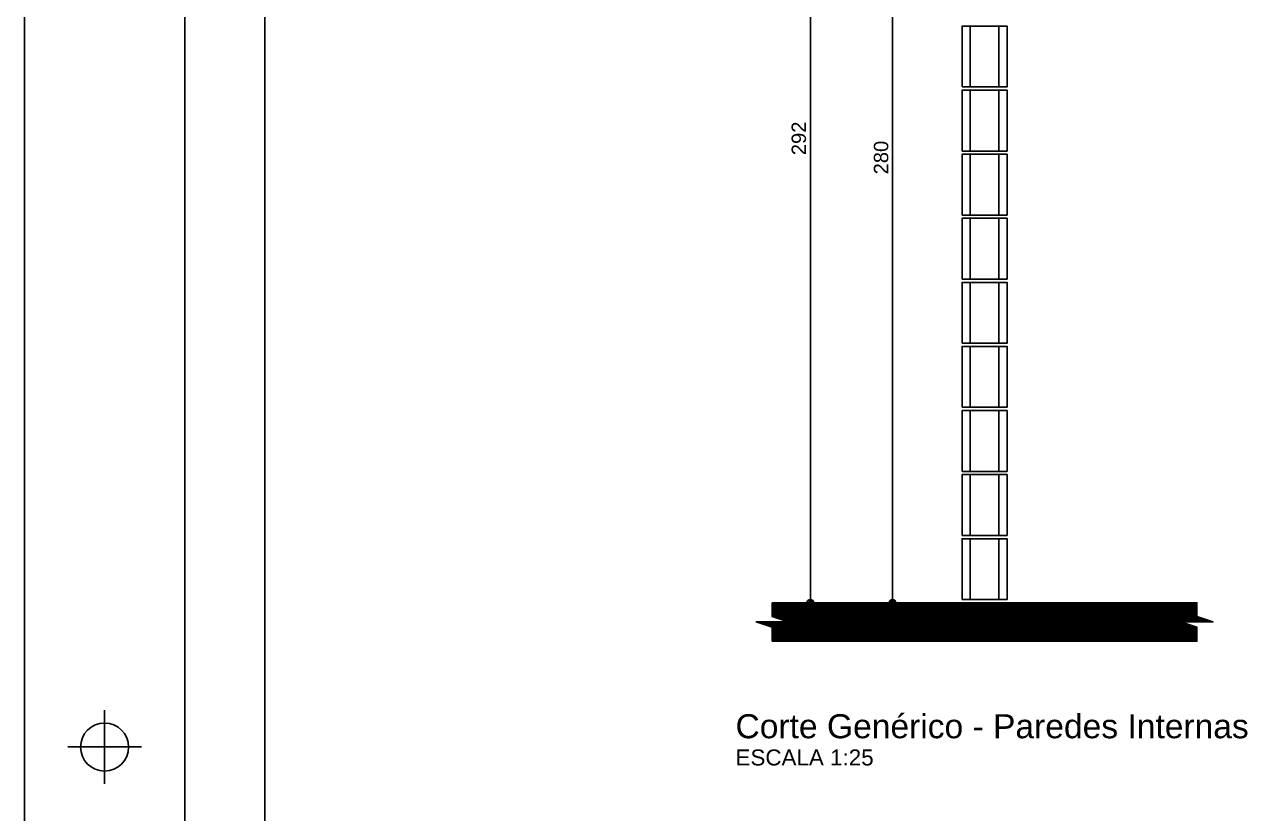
# Model space of a CAD drawing. Extents: x 0 to 119, y 0 to 84.
# Drawn here: x 0 to 15.26, y 18.17 to 28.02 of the extents above; entities that cross this region are included whole.
import ezdxf

# ---------------------------------------------------------------- set-up
doc = ezdxf.new("R2010")
doc.units = 0
doc.header["$MEASUREMENT"] = 0
for name, color, linetype in [('10', 252, 'CONTINUOUS'), ('24', 7, 'CONTINUOUS'), ('29', 9, 'CONTINUOUS'), ('32', 250, 'CONTINUOUS'), ('40', 7, 'CONTINUOUS'), ('6', 178, 'CONTINUOUS'), ('7', 232, 'CONTINUOUS')]:
    doc.layers.add(name, color=color, linetype=linetype)
doc.styles.add('TQS_ARIAL', font='arial.ttf')

msp = doc.modelspace()

# ---------------------------------------------------------------- linework, layer by layer
at = {"layer": '10', "color": 252, "linetype": 'Continuous'}
for p, q in [((11.801962, 28.000229), (12.161962, 28.000229)), ((11.801962, 27.240229), (12.161962, 27.240229)), ((11.801962, 27.200229), (12.161962, 27.200229)), ((11.801962, 26.440229), (12.161962, 26.440229)), ((11.801962, 26.400229), (12.161962, 26.400229)), ((11.801962, 25.640229), (12.161962, 25.640229)), ((11.801962, 25.600229), (12.161962, 25.600229)), ((11.801962, 24.840229), (12.161962, 24.840229)), ((11.801962, 24.800229), (12.161962, 24.800229)), ((11.801962, 24.040229), (12.161962, 24.040229)), ((11.801962, 24.000229), (12.161962, 24.000229)), ((11.801962, 23.240229), (12.161962, 23.240229)), ((11.801962, 23.200229), (12.161962, 23.200229)), ((11.801962, 22.440229), (12.161962, 22.440229)), ((11.801962, 22.400229), (12.161962, 22.400229)), ((11.801962, 21.640229), (12.161962, 21.640229)), ((11.801962, 21.600229), (12.161962, 21.600229)), ((11.801962, 20.840229), (12.161962, 20.840229))]:
    msp.add_line(p, q, dxfattribs=at)
for points in [[(11.701962, 27.240229), (11.801962, 27.240229), (11.801962, 28.000229), (11.701962, 28.000229), (11.701962, 27.240229)], [(12.161962, 27.240229), (12.261962, 27.240229), (12.261962, 28.000229), (12.161962, 28.000229), (12.161962, 27.240229)], [(11.701962, 26.440229), (11.801962, 26.440229), (11.801962, 27.200229), (11.701962, 27.200229), (11.701962, 26.440229)], [(12.161962, 26.440229), (12.261962, 26.440229), (12.261962, 27.200229), (12.161962, 27.200229), (12.161962, 26.440229)], [(11.701962, 25.640229), (11.801962, 25.640229), (11.801962, 26.400229), (11.701962, 26.400229), (11.701962, 25.640229)], [(12.161962, 25.640229), (12.261962, 25.640229), (12.261962, 26.400229), (12.161962, 26.400229), (12.161962, 25.640229)], [(11.701962, 24.840229), (11.801962, 24.840229), (11.801962, 25.600229), (11.701962, 25.600229), (11.701962, 24.840229)], [(12.161962, 24.840229), (12.261962, 24.840229), (12.261962, 25.600229), (12.161962, 25.600229), (12.161962, 24.840229)], [(11.701962, 24.040229), (11.801962, 24.040229), (11.801962, 24.800229), (11.701962, 24.800229), (11.701962, 24.040229)], [(12.161962, 24.040229), (12.261962, 24.040229), (12.261962, 24.800229), (12.161962, 24.800229), (12.161962, 24.040229)], [(11.701962, 23.240229), (11.801962, 23.240229), (11.801962, 24.000229), (11.701962, 24.000229), (11.701962, 23.240229)], [(12.161962, 23.240229), (12.261962, 23.240229), (12.261962, 24.000229), (12.161962, 24.000229), (12.161962, 23.240229)], [(11.701962, 22.440229), (11.801962, 22.440229), (11.801962, 23.200229), (11.701962, 23.200229), (11.701962, 22.440229)], [(12.161962, 22.440229), (12.261962, 22.440229), (12.261962, 23.200229), (12.161962, 23.200229), (12.161962, 22.440229)], [(11.701962, 21.640229), (11.801962, 21.640229), (11.801962, 22.400229), (11.701962, 22.400229), (11.701962, 21.640229)], [(12.161962, 21.640229), (12.261962, 21.640229), (12.261962, 22.400229), (12.161962, 22.400229), (12.161962, 21.640229)], [(11.701962, 20.840229), (11.801962, 20.840229), (11.801962, 21.600229), (11.701962, 21.600229), (11.701962, 20.840229)], [(12.161962, 20.840229), (12.261962, 20.840229), (12.261962, 21.600229), (12.161962, 21.600229), (12.161962, 20.840229)]]:
    msp.add_lwpolyline(points, dxfattribs=at)
at = {"layer": '29', "color": 9, "linetype": 'Continuous'}
for p, q in [((9.331627, 20.320229), (9.81179, 20.800229)), ((9.331627, 20.334208), (9.797647, 20.800229)), ((9.331627, 20.34835), (9.783505, 20.800229)), ((9.331627, 20.631193), (9.500663, 20.800229)), ((9.331627, 20.645335), (9.48652, 20.800229)), ((9.331627, 20.659477), (9.472378, 20.800229)), ((9.331627, 20.67362), (9.458236, 20.800229)), ((9.331627, 20.687762), (9.444094, 20.800229)), ((9.331627, 20.701904), (9.429952, 20.800229)), ((9.331627, 20.716046), (9.41581, 20.800229)), ((9.331627, 20.730188), (9.401668, 20.800229)), ((9.331627, 20.74433), (9.387526, 20.800229)), ((9.331627, 20.758472), (9.373383, 20.800229)), ((9.331627, 20.772615), (9.359241, 20.800229)), ((9.331627, 20.786757), (9.345099, 20.800229)), ((9.331627, 20.791122), (9.80252, 20.320229)), ((9.331627, 20.77698), (9.788378, 20.320229)), ((9.331627, 20.762838), (9.774236, 20.320229)), ((9.336662, 20.800229), (9.816662, 20.320229)), ((9.33901, 20.624434), (9.514805, 20.800229)), ((9.345932, 20.320229), (9.825932, 20.800229)), ((9.349617, 20.620899), (9.528947, 20.800229)), ((9.350804, 20.800229), (9.830804, 20.320229)), ((9.360074, 20.320229), (9.840074, 20.800229)), ((9.360223, 20.617363), (9.543089, 20.800229)), ((9.364946, 20.800229), (9.844946, 20.320229)), ((9.37083, 20.613828), (9.557231, 20.800229)), ((9.374216, 20.320229), (9.854216, 20.800229)), ((9.379088, 20.800229), (9.859088, 20.320229)), ((9.381437, 20.610292), (9.571373, 20.800229)), ((9.388358, 20.320229), (9.868358, 20.800229)), ((9.392043, 20.606757), (9.585515, 20.800229)), ((9.393231, 20.800229), (9.873231, 20.320229)), ((9.4025, 20.320229), (9.8825, 20.800229)), ((9.40265, 20.603221), (9.599658, 20.800229)), ((9.407373, 20.800229), (9.887373, 20.320229)), ((9.413256, 20.599686), (9.6138, 20.800229)), ((9.416642, 20.320229), (9.896642, 20.800229)), ((9.421515, 20.800229), (9.901515, 20.320229)), ((9.423863, 20.59615), (9.627942, 20.800229)), ((9.430785, 20.320229), (9.910785, 20.800229)), ((9.43447, 20.592615), (9.642084, 20.800229)), ((9.435657, 20.800229), (9.915657, 20.320229)), ((9.444927, 20.320229), (9.924927, 20.800229)), ((9.445076, 20.589079), (9.656226, 20.800229)), ((9.449799, 20.800229), (9.929799, 20.320229)), ((9.455683, 20.585544), (9.670368, 20.800229)), ((9.459069, 20.320229), (9.939069, 20.800229)), ((9.463941, 20.800229), (9.943941, 20.320229)), ((9.466289, 20.582008), (9.68451, 20.800229)), ((9.473211, 20.320229), (9.953211, 20.800229)), ((9.476896, 20.578472), (9.698652, 20.800229)), ((9.478083, 20.800229), (9.958083, 20.320229)), ((9.487353, 20.320229), (9.967353, 20.800229)), ((9.487503, 20.574937), (9.712795, 20.800229)), ((9.492226, 20.800229), (9.972226, 20.320229)), ((9.498109, 20.571401), (9.726937, 20.800229)), ((9.501495, 20.320229), (9.981495, 20.800229)), ((9.506368, 20.800229), (9.986368, 20.320229)), ((9.508716, 20.567866), (9.741079, 20.800229)), ((9.515637, 20.320229), (9.995637, 20.800229)), ((9.519322, 20.56433), (9.755221, 20.800229)), ((9.52051, 20.800229), (10.00051, 20.320229)), ((9.529779, 20.320229), (10.009779, 20.800229)), ((9.529929, 20.560795), (9.769363, 20.800229)), ((9.534652, 20.800229), (10.014652, 20.320229)), ((9.543922, 20.320229), (10.023922, 20.800229)), ((9.548794, 20.800229), (10.028794, 20.320229)), ((9.558064, 20.320229), (10.038064, 20.800229)), ((9.562936, 20.800229), (10.042936, 20.320229)), ((9.572206, 20.320229), (10.052206, 20.800229)), ((9.577078, 20.800229), (10.057078, 20.320229)), ((9.586348, 20.320229), (10.066348, 20.800229)), ((9.591221, 20.800229), (10.071221, 20.320229)), ((9.60049, 20.320229), (10.08049, 20.800229)), ((9.605363, 20.800229), (10.085363, 20.320229)), ((9.614632, 20.320229), (10.094632, 20.800229)), ((9.619505, 20.800229), (10.099505, 20.320229)), ((9.628774, 20.320229), (10.108774, 20.800229)), ((9.633647, 20.800229), (10.113647, 20.320229)), ((9.642917, 20.320229), (10.122917, 20.800229)), ((9.647789, 20.800229), (10.127789, 20.320229)), ((9.657059, 20.320229), (10.137059, 20.800229)), ((9.661931, 20.800229), (10.141931, 20.320229)), ((9.671201, 20.320229), (10.151201, 20.800229)), ((9.676073, 20.800229), (10.156073, 20.320229)), ((9.685343, 20.320229), (10.165343, 20.800229)), ((9.690215, 20.800229), (10.170215, 20.320229)), ((9.699485, 20.320229), (10.179485, 20.800229)), ((9.704358, 20.800229), (10.184358, 20.320229)), ((9.713627, 20.320229), (10.193627, 20.800229)), ((9.7185, 20.800229), (10.1985, 20.320229)), ((9.727769, 20.320229), (10.207769, 20.800229)), ((9.732642, 20.800229), (10.212642, 20.320229)), ((9.741912, 20.320229), (10.221912, 20.800229)), ((9.746784, 20.800229), (10.226784, 20.320229)), ((9.756054, 20.320229), (10.236054, 20.800229)), ((9.760926, 20.800229), (10.240926, 20.320229)), ((9.770196, 20.320229), (10.250196, 20.800229)), ((9.775068, 20.800229), (10.255068, 20.320229)), ((9.784338, 20.320229), (10.264338, 20.800229)), ((9.78921, 20.800229), (10.26921, 20.320229)), ((9.79848, 20.320229), (10.27848, 20.800229)), ((9.803353, 20.800229), (10.283353, 20.320229)), ((9.812622, 20.320229), (10.292622, 20.800229)), ((9.817495, 20.800229), (10.297495, 20.320229)), ((9.826764, 20.320229), (10.306764, 20.800229)), ((9.831637, 20.800229), (10.311637, 20.320229)), ((9.840906, 20.320229), (10.320906, 20.800229)), ((9.845779, 20.800229), (10.325779, 20.320229)), ((9.855049, 20.320229), (10.335049, 20.800229)), ((9.859921, 20.800229), (10.339921, 20.320229)), ((9.869191, 20.320229), (10.349191, 20.800229)), ((9.874063, 20.800229), (10.354063, 20.320229)), ((9.883333, 20.320229), (10.363333, 20.800229)), ((9.888205, 20.800229), (10.368205, 20.320229)), ((9.897475, 20.320229), (10.377475, 20.800229)), ((9.902347, 20.800229), (10.382347, 20.320229)), ((9.911617, 20.320229), (10.391617, 20.800229)), ((9.91649, 20.800229), (10.39649, 20.320229)), ((9.925759, 20.320229), (10.405759, 20.800229)), ((9.930632, 20.800229), (10.410632, 20.320229)), ((9.939901, 20.320229), (10.419901, 20.800229)), ((9.944774, 20.800229), (10.424774, 20.320229)), ((9.954044, 20.320229), (10.434044, 20.800229)), ((9.958916, 20.800229), (10.438916, 20.320229)), ((9.968186, 20.320229), (10.448186, 20.800229)), ((9.973058, 20.800229), (10.453058, 20.320229)), ((9.982328, 20.320229), (10.462328, 20.800229)), ((9.9872, 20.800229), (10.4672, 20.320229)), ((9.99647, 20.320229), (10.47647, 20.800229)), ((10.001342, 20.800229), (10.481342, 20.320229)), ((10.010612, 20.320229), (10.490612, 20.800229)), ((10.015485, 20.800229), (10.495485, 20.320229)), ((10.024754, 20.320229), (10.504754, 20.800229)), ((10.029627, 20.800229), (10.509627, 20.320229)), ((10.038896, 20.320229), (10.518896, 20.800229)), ((10.043769, 20.800229), (10.523769, 20.320229)), ((10.053038, 20.320229), (10.533038, 20.800229)), ((10.057911, 20.800229), (10.537911, 20.320229)), ((10.067181, 20.320229), (10.547181, 20.800229)), ((10.072053, 20.800229), (10.552053, 20.320229)), ((10.081323, 20.320229), (10.561323, 20.800229)), ((10.086195, 20.800229), (10.566195, 20.320229)), ((10.095465, 20.320229), (10.575465, 20.800229)), ((10.100337, 20.800229), (10.580337, 20.320229)), ((10.109607, 20.320229), (10.589607, 20.800229)), ((10.11448, 20.800229), (10.59448, 20.320229)), ((10.123749, 20.320229), (10.603749, 20.800229)), ((10.128622, 20.800229), (10.608622, 20.320229)), ((10.137891, 20.320229), (10.617891, 20.800229)), ((10.142764, 20.800229), (10.622764, 20.320229)), ((10.152033, 20.320229), (10.632033, 20.800229)), ((10.156906, 20.800229), (10.636906, 20.320229)), ((10.166176, 20.320229), (10.646176, 20.800229)), ((10.171048, 20.800229), (10.651048, 20.320229)), ((10.180318, 20.320229), (10.660318, 20.800229)), ((10.18519, 20.800229), (10.66519, 20.320229)), ((10.19446, 20.320229), (10.67446, 20.800229)), ((10.199332, 20.800229), (10.679332, 20.320229)), ((10.208602, 20.320229), (10.688602, 20.800229)), ((10.213474, 20.800229), (10.693474, 20.320229)), ((10.222744, 20.320229), (10.702744, 20.800229)), ((10.227617, 20.800229), (10.707617, 20.320229)), ((10.236886, 20.320229), (10.716886, 20.800229)), ((10.241759, 20.800229), (10.721759, 20.320229)), ((10.251028, 20.320229), (10.731028, 20.800229)), ((10.255901, 20.800229), (10.735901, 20.320229)), ((10.265171, 20.320229), (10.745171, 20.800229)), ((10.270043, 20.800229), (10.750043, 20.320229)), ((10.279313, 20.320229), (10.759313, 20.800229)), ((10.284185, 20.800229), (10.764185, 20.320229)), ((10.293455, 20.320229), (10.773455, 20.800229)), ((10.298327, 20.800229), (10.778327, 20.320229)), ((10.307597, 20.320229), (10.787597, 20.800229)), ((10.312469, 20.800229), (10.792469, 20.320229)), ((10.321739, 20.320229), (10.801739, 20.800229)), ((10.326612, 20.800229), (10.806612, 20.320229)), ((10.335881, 20.320229), (10.815881, 20.800229)), ((10.340754, 20.800229), (10.820754, 20.320229)), ((10.350023, 20.320229), (10.830023, 20.800229)), ((10.354896, 20.800229), (10.834896, 20.320229)), ((10.364165, 20.320229), (10.844165, 20.800229)), ((10.369038, 20.800229), (10.849038, 20.320229)), ((10.378308, 20.320229), (10.858308, 20.800229)), ((10.38318, 20.800229), (10.86318, 20.320229)), ((10.39245, 20.320229), (10.87245, 20.800229)), ((10.397322, 20.800229), (10.877322, 20.320229)), ((10.406592, 20.320229), (10.886592, 20.800229)), ((10.411464, 20.800229), (10.891464, 20.320229)), ((10.420734, 20.320229), (10.900734, 20.800229)), ((10.425607, 20.800229), (10.905607, 20.320229)), ((10.434876, 20.320229), (10.914876, 20.800229)), ((10.439749, 20.800229), (10.919749, 20.320229)), ((10.449018, 20.320229), (10.929018, 20.800229)), ((10.453891, 20.800229), (10.933891, 20.320229)), ((10.46316, 20.320229), (10.94316, 20.800229)), ((10.468033, 20.800229), (10.948033, 20.320229)), ((10.477303, 20.320229), (10.957303, 20.800229)), ((10.482175, 20.800229), (10.962175, 20.320229)), ((10.491445, 20.320229), (10.971445, 20.800229)), ((10.496317, 20.800229), (10.976317, 20.320229)), ((10.505587, 20.320229), (10.985587, 20.800229)), ((10.510459, 20.800229), (10.990459, 20.320229)), ((10.519729, 20.320229), (10.999729, 20.800229)), ((10.524601, 20.800229), (11.004601, 20.320229)), ((10.533871, 20.320229), (11.013871, 20.800229)), ((10.538744, 20.800229), (11.018744, 20.320229)), ((10.548013, 20.320229), (11.028013, 20.800229)), ((10.552886, 20.800229), (11.032886, 20.320229)), ((10.562155, 20.320229), (11.042155, 20.800229)), ((10.567028, 20.800229), (11.047028, 20.320229)), ((10.576298, 20.320229), (11.056298, 20.800229)), ((10.58117, 20.800229), (11.06117, 20.320229)), ((10.59044, 20.320229), (11.07044, 20.800229)), ((10.595312, 20.800229), (11.075312, 20.320229)), ((10.604582, 20.320229), (11.084582, 20.800229)), ((10.609454, 20.800229), (11.089454, 20.320229)), ((10.618724, 20.320229), (11.098724, 20.800229)), ((10.623596, 20.800229), (11.103596, 20.320229)), ((10.632866, 20.320229), (11.112866, 20.800229)), ((10.637739, 20.800229), (11.117739, 20.320229)), ((10.647008, 20.320229), (11.127008, 20.800229)), ((10.651881, 20.800229), (11.131881, 20.320229)), ((10.66115, 20.320229), (11.14115, 20.800229)), ((10.666023, 20.800229), (11.146023, 20.320229)), ((10.675292, 20.320229), (11.155292, 20.800229)), ((10.680165, 20.800229), (11.160165, 20.320229)), ((10.689435, 20.320229), (11.169435, 20.800229)), ((10.694307, 20.800229), (11.174307, 20.320229)), ((10.703577, 20.320229), (11.183577, 20.800229)), ((10.708449, 20.800229), (11.188449, 20.320229)), ((10.717719, 20.320229), (11.197719, 20.800229)), ((10.722591, 20.800229), (11.202591, 20.320229)), ((10.731861, 20.320229), (11.211861, 20.800229)), ((10.736733, 20.800229), (11.216733, 20.320229)), ((10.746003, 20.320229), (11.226003, 20.800229)), ((10.750876, 20.800229), (11.230876, 20.320229)), ((10.760145, 20.320229), (11.240145, 20.800229)), ((10.765018, 20.800229), (11.245018, 20.320229)), ((10.774287, 20.320229), (11.254287, 20.800229)), ((10.77916, 20.800229), (11.25916, 20.320229)), ((10.78843, 20.320229), (11.26843, 20.800229)), ((10.793302, 20.800229), (11.273302, 20.320229)), ((10.802572, 20.320229), (11.282572, 20.800229)), ((10.807444, 20.800229), (11.287444, 20.320229)), ((10.816714, 20.320229), (11.296714, 20.800229)), ((10.821586, 20.800229), (11.301586, 20.320229)), ((10.830856, 20.320229), (11.310856, 20.800229)), ((10.835728, 20.800229), (11.315728, 20.320229)), ((10.844998, 20.320229), (11.324998, 20.800229)), ((10.849871, 20.800229), (11.329871, 20.320229)), ((10.85914, 20.320229), (11.33914, 20.800229)), ((10.864013, 20.800229), (11.344013, 20.320229)), ((10.873282, 20.320229), (11.353282, 20.800229)), ((10.878155, 20.800229), (11.358155, 20.320229)), ((10.887424, 20.320229), (11.367424, 20.800229)), ((10.892297, 20.800229), (11.372297, 20.320229)), ((10.901567, 20.320229), (11.381567, 20.800229)), ((10.906439, 20.800229), (11.386439, 20.320229)), ((10.915709, 20.320229), (11.395709, 20.800229)), ((10.920581, 20.800229), (11.400581, 20.320229)), ((10.929851, 20.320229), (11.409851, 20.800229)), ((10.934723, 20.800229), (11.414723, 20.320229)), ((10.943993, 20.320229), (11.423993, 20.800229)), ((10.948866, 20.800229), (11.428866, 20.320229)), ((10.958135, 20.320229), (11.438135, 20.800229)), ((10.963008, 20.800229), (11.443008, 20.320229)), ((10.972277, 20.320229), (11.452277, 20.800229)), ((10.97715, 20.800229), (11.45715, 20.320229)), ((10.986419, 20.320229), (11.466419, 20.800229)), ((10.991292, 20.800229), (11.471292, 20.320229)), ((11.000562, 20.320229), (11.480562, 20.800229)), ((11.005434, 20.800229), (11.485434, 20.320229)), ((11.014704, 20.320229), (11.494704, 20.800229)), ((11.019576, 20.800229), (11.499576, 20.320229)), ((11.028846, 20.320229), (11.508846, 20.800229)), ((11.033718, 20.800229), (11.513718, 20.320229)), ((11.042988, 20.320229), (11.522988, 20.800229)), ((11.04786, 20.800229), (11.52786, 20.320229)), ((11.05713, 20.320229), (11.53713, 20.800229)), ((11.062003, 20.800229), (11.542003, 20.320229)), ((11.071272, 20.320229), (11.551272, 20.800229)), ((11.076145, 20.800229), (11.556145, 20.320229)), ((11.085414, 20.320229), (11.565414, 20.800229)), ((11.090287, 20.800229), (11.570287, 20.320229)), ((11.099557, 20.320229), (11.579557, 20.800229)), ((11.104429, 20.800229), (11.584429, 20.320229)), ((11.113699, 20.320229), (11.593699, 20.800229)), ((11.118571, 20.800229), (11.598571, 20.320229)), ((11.127841, 20.320229), (11.607841, 20.800229)), ((11.132713, 20.800229), (11.612713, 20.320229)), ((11.141983, 20.320229), (11.621983, 20.800229)), ((11.146855, 20.800229), (11.626855, 20.320229)), ((11.156125, 20.320229), (11.636125, 20.800229)), ((11.160998, 20.800229), (11.640998, 20.320229)), ((11.170267, 20.320229), (11.650267, 20.800229)), ((11.17514, 20.800229), (11.65514, 20.320229)), ((11.184409, 20.320229), (11.664409, 20.800229)), ((11.189282, 20.800229), (11.669282, 20.320229)), ((11.198551, 20.320229), (11.678551, 20.800229)), ((11.203424, 20.800229), (11.683424, 20.320229)), ((11.212694, 20.320229), (11.692694, 20.800229)), ((11.217566, 20.800229), (11.697566, 20.320229)), ((11.226836, 20.320229), (11.706836, 20.800229)), ((11.231708, 20.800229), (11.711708, 20.320229)), ((11.240978, 20.320229), (11.720978, 20.800229)), ((11.24585, 20.800229), (11.72585, 20.320229)), ((11.25512, 20.320229), (11.73512, 20.800229)), ((11.259993, 20.800229), (11.739993, 20.320229)), ((11.269262, 20.320229), (11.749262, 20.800229)), ((11.274135, 20.800229), (11.754135, 20.320229)), ((11.283404, 20.320229), (11.763404, 20.800229)), ((11.288277, 20.800229), (11.768277, 20.320229)), ((11.297546, 20.320229), (11.777546, 20.800229)), ((11.302419, 20.800229), (11.782419, 20.320229)), ((11.311689, 20.320229), (11.791689, 20.800229)), ((11.316561, 20.800229), (11.796561, 20.320229)), ((11.325831, 20.320229), (11.805831, 20.800229)), ((11.330703, 20.800229), (11.810703, 20.320229)), ((11.339973, 20.320229), (11.819973, 20.800229)), ((11.344845, 20.800229), (11.824845, 20.320229)), ((11.354115, 20.320229), (11.834115, 20.800229)), ((11.358987, 20.800229), (11.838987, 20.320229)), ((11.368257, 20.320229), (11.848257, 20.800229)), ((11.37313, 20.800229), (11.85313, 20.320229)), ((11.382399, 20.320229), (11.862399, 20.800229)), ((11.387272, 20.800229), (11.867272, 20.320229)), ((11.396541, 20.320229), (11.876541, 20.800229)), ((11.401414, 20.800229), (11.881414, 20.320229)), ((11.410684, 20.320229), (11.890684, 20.800229)), ((11.415556, 20.800229), (11.895556, 20.320229)), ((11.424826, 20.320229), (11.904826, 20.800229)), ((11.429698, 20.800229), (11.909698, 20.320229)), ((11.438968, 20.320229), (11.918968, 20.800229)), ((11.44384, 20.800229), (11.92384, 20.320229)), ((11.45311, 20.320229), (11.93311, 20.800229)), ((11.457982, 20.800229), (11.937982, 20.320229)), ((11.467252, 20.320229), (11.947252, 20.800229)), ((11.472125, 20.800229), (11.952125, 20.320229)), ((11.481394, 20.320229), (11.961394, 20.800229)), ((11.486267, 20.800229), (11.966267, 20.320229)), ((11.495536, 20.320229), (11.975536, 20.800229)), ((11.500409, 20.800229), (11.980409, 20.320229)), ((11.509678, 20.320229), (11.989678, 20.800229)), ((11.514551, 20.800229), (11.994551, 20.320229)), ((11.523821, 20.320229), (12.003821, 20.800229)), ((11.528693, 20.800229), (12.008693, 20.320229)), ((11.537963, 20.320229), (12.017963, 20.800229)), ((11.542835, 20.800229), (12.022835, 20.320229)), ((11.552105, 20.320229), (12.032105, 20.800229)), ((11.556977, 20.800229), (12.036977, 20.320229)), ((11.566247, 20.320229), (12.046247, 20.800229)), ((11.571119, 20.800229), (12.051119, 20.320229)), ((11.580389, 20.320229), (12.060389, 20.800229)), ((11.585262, 20.800229), (12.065262, 20.320229)), ((11.594531, 20.320229), (12.074531, 20.800229)), ((11.599404, 20.800229), (12.079404, 20.320229)), ((11.608673, 20.320229), (12.088673, 20.800229)), ((11.613546, 20.800229), (12.093546, 20.320229)), ((11.622816, 20.320229), (12.102816, 20.800229)), ((11.627688, 20.800229), (12.107688, 20.320229)), ((11.636958, 20.320229), (12.116958, 20.800229)), ((11.64183, 20.800229), (12.12183, 20.320229)), ((11.6511, 20.320229), (12.1311, 20.800229)), ((11.655972, 20.800229), (12.135972, 20.320229)), ((11.665242, 20.320229), (12.145242, 20.800229)), ((11.670114, 20.800229), (12.150114, 20.320229)), ((11.679384, 20.320229), (12.159384, 20.800229)), ((11.684257, 20.800229), (12.164257, 20.320229)), ((11.693526, 20.320229), (12.173526, 20.800229)), ((11.698399, 20.800229), (12.178399, 20.320229)), ((11.707668, 20.320229), (12.187668, 20.800229)), ((11.712541, 20.800229), (12.192541, 20.320229)), ((11.72181, 20.320229), (12.20181, 20.800229)), ((11.726683, 20.800229), (12.206683, 20.320229)), ((11.735953, 20.320229), (12.215953, 20.800229)), ((11.740825, 20.800229), (12.220825, 20.320229)), ((11.750095, 20.320229), (12.230095, 20.800229)), ((11.754967, 20.800229), (12.234967, 20.320229)), ((11.764237, 20.320229), (12.244237, 20.800229)), ((11.769109, 20.800229), (12.249109, 20.320229)), ((11.778379, 20.320229), (12.258379, 20.800229)), ((11.783252, 20.800229), (12.263252, 20.320229)), ((11.792521, 20.320229), (12.272521, 20.800229)), ((11.797394, 20.800229), (12.277394, 20.320229)), ((11.806663, 20.320229), (12.286663, 20.800229)), ((11.811536, 20.800229), (12.291536, 20.320229)), ((11.820805, 20.320229), (12.300805, 20.800229)), ((11.825678, 20.800229), (12.305678, 20.320229)), ((11.834948, 20.320229), (12.314948, 20.800229)), ((11.83982, 20.800229), (12.31982, 20.320229)), ((11.84909, 20.320229), (12.32909, 20.800229)), ((11.853962, 20.800229), (12.333962, 20.320229)), ((11.863232, 20.320229), (12.343232, 20.800229)), ((11.868104, 20.800229), (12.348104, 20.320229)), ((11.877374, 20.320229), (12.357374, 20.800229)), ((11.882246, 20.800229), (12.362246, 20.320229)), ((11.891516, 20.320229), (12.371516, 20.800229)), ((11.896389, 20.800229), (12.376389, 20.320229)), ((11.905658, 20.320229), (12.385658, 20.800229)), ((11.910531, 20.800229), (12.390531, 20.320229)), ((11.9198, 20.320229), (12.3998, 20.800229)), ((11.924673, 20.800229), (12.404673, 20.320229)), ((11.933943, 20.320229), (12.413943, 20.800229)), ((11.938815, 20.800229), (12.418815, 20.320229)), ((11.948085, 20.320229), (12.428085, 20.800229)), ((11.952957, 20.800229), (12.432957, 20.320229)), ((11.962227, 20.320229), (12.442227, 20.800229)), ((11.967099, 20.800229), (12.447099, 20.320229)), ((11.976369, 20.320229), (12.456369, 20.800229)), ((11.981241, 20.800229), (12.461241, 20.320229)), ((11.990511, 20.320229), (12.470511, 20.800229)), ((11.995384, 20.800229), (12.475384, 20.320229)), ((12.004653, 20.320229), (12.484653, 20.800229)), ((12.009526, 20.800229), (12.489526, 20.320229)), ((12.018795, 20.320229), (12.498795, 20.800229)), ((12.023668, 20.800229), (12.503668, 20.320229)), ((12.032937, 20.320229), (12.512937, 20.800229)), ((12.03781, 20.800229), (12.51781, 20.320229)), ((12.04708, 20.320229), (12.52708, 20.800229)), ((12.051952, 20.800229), (12.531952, 20.320229)), ((12.061222, 20.320229), (12.541222, 20.800229)), ((12.066094, 20.800229), (12.546094, 20.320229)), ((12.075364, 20.320229), (12.555364, 20.800229)), ((12.080236, 20.800229), (12.560236, 20.320229)), ((12.089506, 20.320229), (12.569506, 20.800229)), ((12.094379, 20.800229), (12.574379, 20.320229)), ((12.103648, 20.320229), (12.583648, 20.800229)), ((12.108521, 20.800229), (12.588521, 20.320229)), ((12.11779, 20.320229), (12.59779, 20.800229)), ((12.122663, 20.800229), (12.602663, 20.320229)), ((12.131932, 20.320229), (12.611932, 20.800229)), ((12.136805, 20.800229), (12.616805, 20.320229)), ((12.146075, 20.320229), (12.626075, 20.800229)), ((12.150947, 20.800229), (12.630947, 20.320229)), ((12.160217, 20.320229), (12.640217, 20.800229)), ((12.165089, 20.800229), (12.645089, 20.320229)), ((12.174359, 20.320229), (12.654359, 20.800229)), ((12.179231, 20.800229), (12.659231, 20.320229)), ((12.188501, 20.320229), (12.668501, 20.800229)), ((12.193373, 20.800229), (12.673373, 20.320229)), ((12.202643, 20.320229), (12.682643, 20.800229)), ((12.207516, 20.800229), (12.687516, 20.320229)), ((12.216785, 20.320229), (12.696785, 20.800229)), ((12.221658, 20.800229), (12.701658, 20.320229)), ((12.230927, 20.320229), (12.710927, 20.800229)), ((12.2358, 20.800229), (12.7158, 20.320229)), ((12.24507, 20.320229), (12.72507, 20.800229)), ((12.249942, 20.800229), (12.729942, 20.320229)), ((12.259212, 20.320229), (12.739212, 20.800229)), ((12.264084, 20.800229), (12.744084, 20.320229)), ((12.273354, 20.320229), (12.753354, 20.800229)), ((12.278226, 20.800229), (12.758226, 20.320229)), ((12.287496, 20.320229), (12.767496, 20.800229)), ((12.292368, 20.800229), (12.772368, 20.320229)), ((12.301638, 20.320229), (12.781638, 20.800229)), ((12.306511, 20.800229), (12.786511, 20.320229)), ((12.31578, 20.320229), (12.79578, 20.800229)), ((12.320653, 20.800229), (12.800653, 20.320229)), ((12.329922, 20.320229), (12.809922, 20.800229)), ((12.334795, 20.800229), (12.814795, 20.320229)), ((12.344064, 20.320229), (12.824064, 20.800229)), ((12.348937, 20.800229), (12.828937, 20.320229)), ((12.358207, 20.320229), (12.838207, 20.800229)), ((12.363079, 20.800229), (12.843079, 20.320229)), ((12.372349, 20.320229), (12.852349, 20.800229)), ((12.377221, 20.800229), (12.857221, 20.320229)), ((12.386491, 20.320229), (12.866491, 20.800229)), ((12.391363, 20.800229), (12.871363, 20.320229)), ((12.400633, 20.320229), (12.880633, 20.800229)), ((12.405505, 20.800229), (12.885505, 20.320229)), ((12.414775, 20.320229), (12.894775, 20.800229)), ((12.419648, 20.800229), (12.899648, 20.320229)), ((12.428917, 20.320229), (12.908917, 20.800229)), ((12.43379, 20.800229), (12.91379, 20.320229)), ((12.443059, 20.320229), (12.923059, 20.800229)), ((12.447932, 20.800229), (12.927932, 20.320229)), ((12.457202, 20.320229), (12.937202, 20.800229)), ((12.462074, 20.800229), (12.942074, 20.320229)), ((12.471344, 20.320229), (12.951344, 20.800229)), ((12.476216, 20.800229), (12.956216, 20.320229)), ((12.485486, 20.320229), (12.965486, 20.800229)), ((12.490358, 20.800229), (12.970358, 20.320229)), ((12.499628, 20.320229), (12.979628, 20.800229)), ((12.5045, 20.800229), (12.9845, 20.320229)), ((12.51377, 20.320229), (12.99377, 20.800229)), ((12.518643, 20.800229), (12.998643, 20.320229)), ((12.527912, 20.320229), (13.007912, 20.800229)), ((12.532785, 20.800229), (13.012785, 20.320229)), ((12.542054, 20.320229), (13.022054, 20.800229)), ((12.546927, 20.800229), (13.026927, 20.320229)), ((12.556196, 20.320229), (13.036196, 20.800229)), ((12.561069, 20.800229), (13.041069, 20.320229)), ((12.570339, 20.320229), (13.050339, 20.800229)), ((12.575211, 20.800229), (13.055211, 20.320229)), ((12.584481, 20.320229), (13.064481, 20.800229)), ((12.589353, 20.800229), (13.069353, 20.320229)), ((12.598623, 20.320229), (13.078623, 20.800229)), ((12.603495, 20.800229), (13.083495, 20.320229)), ((12.612765, 20.320229), (13.092765, 20.800229)), ((12.617638, 20.800229), (13.097638, 20.320229)), ((12.626907, 20.320229), (13.106907, 20.800229)), ((12.63178, 20.800229), (13.11178, 20.320229)), ((12.641049, 20.320229), (13.121049, 20.800229)), ((12.645922, 20.800229), (13.125922, 20.320229)), ((12.655191, 20.320229), (13.135191, 20.800229)), ((12.660064, 20.800229), (13.140064, 20.320229)), ((12.669334, 20.320229), (13.149334, 20.800229)), ((12.674206, 20.800229), (13.154206, 20.320229)), ((12.683476, 20.320229), (13.163476, 20.800229)), ((12.688348, 20.800229), (13.168348, 20.320229)), ((12.697618, 20.320229), (13.177618, 20.800229)), ((12.70249, 20.800229), (13.18249, 20.320229)), ((12.71176, 20.320229), (13.19176, 20.800229)), ((12.716632, 20.800229), (13.196632, 20.320229)), ((12.725902, 20.320229), (13.205902, 20.800229)), ((12.730775, 20.800229), (13.210775, 20.320229)), ((12.740044, 20.320229), (13.220044, 20.800229)), ((12.744917, 20.800229), (13.224917, 20.320229)), ((12.754186, 20.320229), (13.234186, 20.800229)), ((12.759059, 20.800229), (13.239059, 20.320229)), ((12.768329, 20.320229), (13.248329, 20.800229)), ((12.773201, 20.800229), (13.253201, 20.320229)), ((12.782471, 20.320229), (13.262471, 20.800229)), ((12.787343, 20.800229), (13.267343, 20.320229)), ((12.796613, 20.320229), (13.276613, 20.800229)), ((12.801485, 20.800229), (13.281485, 20.320229)), ((12.810755, 20.320229), (13.290755, 20.800229)), ((12.815627, 20.800229), (13.295627, 20.320229)), ((12.824897, 20.320229), (13.304897, 20.800229)), ((12.82977, 20.800229), (13.30977, 20.320229)), ((12.839039, 20.320229), (13.319039, 20.800229)), ((12.843912, 20.800229), (13.323912, 20.320229)), ((12.853181, 20.320229), (13.333181, 20.800229)), ((12.858054, 20.800229), (13.338054, 20.320229)), ((12.867323, 20.320229), (13.347323, 20.800229)), ((12.872196, 20.800229), (13.352196, 20.320229)), ((12.881466, 20.320229), (13.361466, 20.800229)), ((12.886338, 20.800229), (13.366338, 20.320229)), ((12.895608, 20.320229), (13.375608, 20.800229)), ((12.90048, 20.800229), (13.38048, 20.320229)), ((12.90975, 20.320229), (13.38975, 20.800229)), ((12.914622, 20.800229), (13.394622, 20.320229)), ((12.923892, 20.320229), (13.403892, 20.800229)), ((12.928765, 20.800229), (13.408765, 20.320229)), ((12.938034, 20.320229), (13.418034, 20.800229)), ((12.942907, 20.800229), (13.422907, 20.320229)), ((12.952176, 20.320229), (13.432176, 20.800229)), ((12.957049, 20.800229), (13.437049, 20.320229)), ((12.966318, 20.320229), (13.446318, 20.800229)), ((12.971191, 20.800229), (13.451191, 20.320229)), ((12.980461, 20.320229), (13.460461, 20.800229)), ((12.985333, 20.800229), (13.465333, 20.320229)), ((12.994603, 20.320229), (13.474603, 20.800229)), ((12.999475, 20.800229), (13.479475, 20.320229)), ((13.008745, 20.320229), (13.488745, 20.800229)), ((13.013617, 20.800229), (13.493617, 20.320229)), ((13.022887, 20.320229), (13.502887, 20.800229)), ((13.027759, 20.800229), (13.507759, 20.320229)), ((13.037029, 20.320229), (13.517029, 20.800229)), ((13.041902, 20.800229), (13.521902, 20.320229)), ((13.051171, 20.320229), (13.531171, 20.800229)), ((13.056044, 20.800229), (13.536044, 20.320229)), ((13.065313, 20.320229), (13.545313, 20.800229)), ((13.070186, 20.800229), (13.550186, 20.320229)), ((13.079456, 20.320229), (13.559456, 20.800229)), ((13.084328, 20.800229), (13.564328, 20.320229)), ((13.093598, 20.320229), (13.573598, 20.800229)), ((13.09847, 20.800229), (13.57847, 20.320229)), ((13.10774, 20.320229), (13.58774, 20.800229)), ((13.112612, 20.800229), (13.592612, 20.320229)), ((13.121882, 20.320229), (13.601882, 20.800229)), ((13.126754, 20.800229), (13.606754, 20.320229)), ((13.136024, 20.320229), (13.616024, 20.800229)), ((13.140897, 20.800229), (13.620897, 20.320229)), ((13.150166, 20.320229), (13.630166, 20.800229)), ((13.155039, 20.800229), (13.635039, 20.320229)), ((13.164308, 20.320229), (13.644308, 20.800229)), ((13.169181, 20.800229), (13.649181, 20.320229)), ((13.17845, 20.320229), (13.65845, 20.800229)), ((13.183323, 20.800229), (13.663323, 20.320229)), ((13.192593, 20.320229), (13.672593, 20.800229)), ((13.197465, 20.800229), (13.677465, 20.320229)), ((13.206735, 20.320229), (13.686735, 20.800229)), ((13.211607, 20.800229), (13.691607, 20.320229)), ((13.220877, 20.320229), (13.700877, 20.800229)), ((13.225749, 20.800229), (13.705749, 20.320229)), ((13.235019, 20.320229), (13.715019, 20.800229)), ((13.239891, 20.800229), (13.719891, 20.320229)), ((13.249161, 20.320229), (13.729161, 20.800229)), ((13.254034, 20.800229), (13.734034, 20.320229)), ((13.263303, 20.320229), (13.743303, 20.800229)), ((13.268176, 20.800229), (13.748176, 20.320229)), ((13.277445, 20.320229), (13.757445, 20.800229)), ((13.282318, 20.800229), (13.762318, 20.320229)), ((13.291588, 20.320229), (13.771588, 20.800229)), ((13.29646, 20.800229), (13.77646, 20.320229)), ((13.30573, 20.320229), (13.78573, 20.800229)), ((13.310602, 20.800229), (13.790602, 20.320229)), ((13.319872, 20.320229), (13.799872, 20.800229)), ((13.324744, 20.800229), (13.804744, 20.320229)), ((13.334014, 20.320229), (13.814014, 20.800229)), ((13.338886, 20.800229), (13.818886, 20.320229)), ((13.348156, 20.320229), (13.828156, 20.800229)), ((13.353029, 20.800229), (13.833029, 20.320229)), ((13.362298, 20.320229), (13.842298, 20.800229)), ((13.367171, 20.800229), (13.847171, 20.320229)), ((13.37644, 20.320229), (13.85644, 20.800229)), ((13.381313, 20.800229), (13.861313, 20.320229)), ((13.390582, 20.320229), (13.870582, 20.800229)), ((13.395455, 20.800229), (13.875455, 20.320229)), ((13.404725, 20.320229), (13.884725, 20.800229)), ((13.409597, 20.800229), (13.889597, 20.320229)), ((13.418867, 20.320229), (13.898867, 20.800229)), ((13.423739, 20.800229), (13.903739, 20.320229)), ((13.433009, 20.320229), (13.913009, 20.800229)), ((13.437881, 20.800229), (13.917881, 20.320229)), ((13.447151, 20.320229), (13.927151, 20.800229)), ((13.452024, 20.800229), (13.932024, 20.320229)), ((13.461293, 20.320229), (13.941293, 20.800229)), ((13.466166, 20.800229), (13.946166, 20.320229)), ((13.475435, 20.320229), (13.955435, 20.800229)), ((13.480308, 20.800229), (13.960308, 20.320229)), ((13.489577, 20.320229), (13.969577, 20.800229)), ((13.49445, 20.800229), (13.97445, 20.320229)), ((13.50372, 20.320229), (13.98372, 20.800229)), ((13.508592, 20.800229), (13.988592, 20.320229)), ((13.517862, 20.320229), (13.997862, 20.800229)), ((13.522734, 20.800229), (14.002734, 20.320229)), ((13.532004, 20.320229), (14.012004, 20.800229)), ((13.536876, 20.800229), (14.016876, 20.320229)), ((13.546146, 20.320229), (14.026146, 20.800229)), ((13.551018, 20.800229), (14.031018, 20.320229)), ((13.560288, 20.320229), (14.040288, 20.800229)), ((13.565161, 20.800229), (14.045161, 20.320229)), ((13.57443, 20.320229), (14.05443, 20.800229)), ((13.579303, 20.800229), (14.059303, 20.320229)), ((13.588572, 20.320229), (14.068572, 20.800229)), ((13.593445, 20.800229), (14.073445, 20.320229)), ((13.602715, 20.320229), (14.082715, 20.800229)), ((13.607587, 20.800229), (14.087587, 20.320229)), ((13.616857, 20.320229), (14.096857, 20.800229)), ((13.621729, 20.800229), (14.101729, 20.320229)), ((13.630999, 20.320229), (14.110999, 20.800229)), ((13.635871, 20.800229), (14.115871, 20.320229)), ((13.645141, 20.320229), (14.125141, 20.800229)), ((13.650013, 20.800229), (14.130013, 20.320229)), ((13.659283, 20.320229), (14.139283, 20.800229)), ((13.664156, 20.800229), (14.144156, 20.320229)), ((13.673425, 20.320229), (14.153425, 20.800229)), ((13.678298, 20.800229), (14.158298, 20.320229)), ((13.687567, 20.320229), (14.167567, 20.800229)), ((13.69244, 20.800229), (14.17244, 20.320229)), ((13.701709, 20.320229), (14.181709, 20.800229)), ((13.706582, 20.800229), (14.186582, 20.320229)), ((13.715852, 20.320229), (14.195852, 20.800229)), ((13.720724, 20.800229), (14.200724, 20.320229)), ((13.729994, 20.320229), (14.209994, 20.800229)), ((13.734866, 20.800229), (14.214866, 20.320229)), ((13.744136, 20.320229), (14.224136, 20.800229)), ((13.749008, 20.800229), (14.229008, 20.320229)), ((13.758278, 20.320229), (14.238278, 20.800229)), ((13.763151, 20.800229), (14.243151, 20.320229)), ((13.77242, 20.320229), (14.25242, 20.800229)), ((13.777293, 20.800229), (14.257293, 20.320229)), ((13.786562, 20.320229), (14.266562, 20.800229)), ((13.791435, 20.800229), (14.271435, 20.320229)), ((13.800704, 20.320229), (14.280704, 20.800229)), ((13.805577, 20.800229), (14.285577, 20.320229)), ((13.814847, 20.320229), (14.294847, 20.800229)), ((13.819719, 20.800229), (14.299719, 20.320229)), ((13.828989, 20.320229), (14.308989, 20.800229)), ((13.833861, 20.800229), (14.313861, 20.320229)), ((13.843131, 20.320229), (14.323131, 20.800229)), ((13.848003, 20.800229), (14.328003, 20.320229)), ((13.857273, 20.320229), (14.337273, 20.800229)), ((13.862145, 20.800229), (14.342145, 20.320229)), ((13.871415, 20.320229), (14.351415, 20.800229)), ((13.876288, 20.800229), (14.356288, 20.320229)), ((13.885557, 20.320229), (14.365557, 20.800229)), ((13.89043, 20.800229), (14.37043, 20.320229)), ((13.899699, 20.320229), (14.379699, 20.800229)), ((13.904572, 20.800229), (14.384572, 20.320229)), ((13.913842, 20.320229), (14.393842, 20.800229)), ((13.918714, 20.800229), (14.398714, 20.320229)), ((13.927984, 20.320229), (14.407984, 20.800229)), ((13.932856, 20.800229), (14.412856, 20.320229)), ((13.942126, 20.320229), (14.422126, 20.800229)), ((13.946998, 20.800229), (14.426998, 20.320229)), ((13.956268, 20.320229), (14.436268, 20.800229)), ((13.96114, 20.800229), (14.44114, 20.320229)), ((13.97041, 20.320229), (14.45041, 20.800229)), ((13.975283, 20.800229), (14.455283, 20.320229)), ((13.984552, 20.320229), (14.464552, 20.800229)), ((13.989425, 20.800229), (14.469425, 20.320229)), ((13.998694, 20.320229), (14.478694, 20.800229)), ((14.003567, 20.800229), (14.483567, 20.320229)), ((14.012836, 20.320229), (14.492836, 20.800229)), ((14.017709, 20.800229), (14.497709, 20.320229)), ((14.026979, 20.320229), (14.506979, 20.800229)), ((14.031851, 20.800229), (14.511851, 20.320229)), ((14.041121, 20.320229), (14.521121, 20.800229)), ((14.045993, 20.800229), (14.525993, 20.320229)), ((14.055263, 20.320229), (14.535263, 20.800229)), ((14.060135, 20.800229), (14.540135, 20.320229)), ((14.069405, 20.320229), (14.549405, 20.800229)), ((14.074277, 20.800229), (14.554277, 20.320229)), ((14.083547, 20.320229), (14.563547, 20.800229)), ((14.08842, 20.800229), (14.56842, 20.320229)), ((14.097689, 20.320229), (14.577689, 20.800229)), ((14.102562, 20.800229), (14.582562, 20.320229)), ((14.111831, 20.320229), (14.591831, 20.800229)), ((14.116704, 20.800229), (14.596704, 20.320229)), ((14.125974, 20.320229), (14.605974, 20.800229)), ((14.130846, 20.800229), (14.610846, 20.320229)), ((14.140116, 20.320229), (14.620116, 20.800229)), ((14.144988, 20.800229), (14.624988, 20.320229)), ((14.154258, 20.320229), (14.632298, 20.798269)), ((14.15913, 20.800229), (14.632298, 20.327061)), ((14.1684, 20.320229), (14.632298, 20.784127)), ((14.173272, 20.800229), (14.632298, 20.341204)), ((14.182542, 20.320229), (14.632298, 20.769985)), ((14.187415, 20.800229), (14.632298, 20.355346)), ((14.201557, 20.800229), (14.441557, 20.560229)), ((14.215699, 20.800229), (14.455699, 20.560229)), ((14.229841, 20.800229), (14.469841, 20.560229)), ((14.243983, 20.800229), (14.483983, 20.560229)), ((14.258125, 20.800229), (14.498125, 20.560229)), ((14.272267, 20.800229), (14.512267, 20.560229)), ((14.28641, 20.800229), (14.52641, 20.560229)), ((14.300552, 20.800229), (14.540552, 20.560229)), ((14.314694, 20.800229), (14.554694, 20.560229)), ((14.328836, 20.800229), (14.568836, 20.560229)), ((14.342978, 20.800229), (14.582978, 20.560229)), ((14.35712, 20.800229), (14.59712, 20.560229)), ((14.371262, 20.800229), (14.611262, 20.560229)), ((14.385404, 20.800229), (14.625404, 20.560229)), ((14.399547, 20.800229), (14.639547, 20.560229)), ((14.413689, 20.800229), (14.653689, 20.560229)), ((14.427831, 20.800229), (14.667831, 20.560229)), ((14.441973, 20.800229), (14.681973, 20.560229)), ((14.456115, 20.800229), (14.696115, 20.560229)), ((14.470257, 20.800229), (14.632298, 20.638188)), ((14.484399, 20.800229), (14.632298, 20.652331)), ((14.498542, 20.800229), (14.632298, 20.666473)), ((14.512684, 20.800229), (14.632298, 20.680615)), ((14.526826, 20.800229), (14.632298, 20.694757)), ((14.540968, 20.800229), (14.632298, 20.708899)), ((14.55511, 20.800229), (14.632298, 20.723041)), ((14.569252, 20.800229), (14.632298, 20.737183)), ((14.583394, 20.800229), (14.632298, 20.751325)), ((14.597537, 20.800229), (14.632298, 20.765468)), ((14.611679, 20.800229), (14.632298, 20.77961)), ((14.625821, 20.800229), (14.632298, 20.793752)), ((9.331627, 20.748696), (9.514327, 20.565996)), ((9.331627, 20.734554), (9.493114, 20.573067)), ((9.331627, 20.720411), (9.471901, 20.580138)), ((9.331627, 20.706269), (9.450687, 20.587209)), ((9.331627, 20.692127), (9.429474, 20.59428)), ((9.331627, 20.677985), (9.408261, 20.601351)), ((9.331627, 20.663843), (9.387048, 20.608422)), ((9.331627, 20.649701), (9.365835, 20.615493)), ((9.331627, 20.635559), (9.344622, 20.622564)), ((14.436684, 20.560229), (14.632298, 20.755843)), ((14.450826, 20.560229), (14.632298, 20.7417)), ((14.464968, 20.560229), (14.632298, 20.727558)), ((14.479111, 20.560229), (14.632298, 20.713416)), ((14.493253, 20.560229), (14.632298, 20.699274)), ((14.507395, 20.560229), (14.632298, 20.685132)), ((14.521537, 20.560229), (14.632298, 20.67099)), ((14.535679, 20.560229), (14.632298, 20.656848)), ((14.549821, 20.560229), (14.632298, 20.642705)), ((14.563963, 20.560229), (14.632298, 20.628563)), ((14.578106, 20.560229), (14.641653, 20.623777)), ((14.592248, 20.560229), (14.65226, 20.620241)), ((14.60639, 20.560229), (14.662867, 20.616706)), ((14.620532, 20.560229), (14.673473, 20.61317)), ((14.634674, 20.560229), (14.68408, 20.609635)), ((14.649237, 20.621249), (14.710257, 20.560229)), ((14.670451, 20.614178), (14.724399, 20.560229)), ((14.691664, 20.607107), (14.738542, 20.560229)), ((9.132944, 20.55979), (9.133383, 20.560229)), ((9.138256, 20.560229), (9.14157, 20.556914)), ((9.143551, 20.556254), (9.147526, 20.560229)), ((9.152398, 20.560229), (9.162784, 20.549843)), ((9.154157, 20.552719), (9.161668, 20.560229)), ((9.164764, 20.549183), (9.17581, 20.560229)), ((9.16654, 20.560229), (9.183997, 20.542772)), ((9.175371, 20.545648), (9.189952, 20.560229)), ((9.180682, 20.560229), (9.20521, 20.535701)), ((9.185977, 20.542112), (9.204094, 20.560229)), ((9.194824, 20.560229), (9.226423, 20.52863)), ((9.196584, 20.538577), (9.218236, 20.560229)), ((9.20719, 20.535041), (9.232378, 20.560229)), ((9.208967, 20.560229), (9.247636, 20.521559)), ((9.217797, 20.531506), (9.24652, 20.560229)), ((9.223109, 20.560229), (9.26885, 20.514488)), ((9.228404, 20.52797), (9.260663, 20.560229)), ((9.237251, 20.560229), (9.290063, 20.507417)), ((9.23901, 20.524434), (9.274805, 20.560229)), ((9.249617, 20.520899), (9.288947, 20.560229)), ((9.251393, 20.560229), (9.311276, 20.500346)), ((9.260223, 20.517363), (9.303089, 20.560229)), ((9.265535, 20.560229), (9.505535, 20.320229)), ((9.27083, 20.513828), (9.317231, 20.560229)), ((9.279677, 20.560229), (9.519677, 20.320229)), ((9.281437, 20.510292), (9.331373, 20.560229)), ((9.292043, 20.506757), (9.345515, 20.560229)), ((9.293819, 20.560229), (9.533819, 20.320229)), ((9.30265, 20.503221), (9.359658, 20.560229)), ((9.307961, 20.560229), (9.547961, 20.320229)), ((9.313256, 20.499686), (9.3738, 20.560229)), ((9.322104, 20.560229), (9.562104, 20.320229)), ((9.323863, 20.49615), (9.387942, 20.560229)), ((9.331627, 20.362493), (9.529363, 20.560229)), ((9.331627, 20.376635), (9.515221, 20.560229)), ((9.331627, 20.390777), (9.501079, 20.560229)), ((9.331627, 20.404919), (9.486937, 20.560229)), ((9.331627, 20.419061), (9.472795, 20.560229)), ((9.331627, 20.433203), (9.458652, 20.560229)), ((9.331627, 20.447345), (9.44451, 20.560229)), ((9.331627, 20.461488), (9.430368, 20.560229)), ((9.331627, 20.47563), (9.416226, 20.560229)), ((9.331627, 20.489772), (9.402084, 20.560229)), ((9.331627, 20.479995), (9.491393, 20.320229)), ((9.331627, 20.465853), (9.477251, 20.320229)), ((9.336246, 20.560229), (9.576246, 20.320229)), ((9.350388, 20.560229), (9.590388, 20.320229)), ((9.36453, 20.560229), (9.60453, 20.320229)), ((9.378672, 20.560229), (9.618672, 20.320229)), ((9.392814, 20.560229), (9.632814, 20.320229)), ((9.406956, 20.560229), (9.646956, 20.320229)), ((9.421099, 20.560229), (9.661099, 20.320229)), ((9.435241, 20.560229), (9.675241, 20.320229)), ((9.449383, 20.560229), (9.689383, 20.320229)), ((9.463525, 20.560229), (9.703525, 20.320229)), ((9.477667, 20.560229), (9.717667, 20.320229)), ((9.491809, 20.560229), (9.731809, 20.320229)), ((9.505951, 20.560229), (9.745951, 20.320229)), ((9.520094, 20.560229), (9.760094, 20.320229)), ((14.196684, 20.320229), (14.435588, 20.559132)), ((14.210826, 20.320229), (14.446194, 20.555597)), ((14.224968, 20.320229), (14.456801, 20.552061)), ((14.239111, 20.320229), (14.467407, 20.548526)), ((14.253253, 20.320229), (14.478014, 20.54499)), ((14.267395, 20.320229), (14.488621, 20.541455)), ((14.281537, 20.320229), (14.499227, 20.537919)), ((14.295679, 20.320229), (14.509834, 20.534384)), ((14.309821, 20.320229), (14.52044, 20.530848)), ((14.323963, 20.320229), (14.531047, 20.527313)), ((14.338106, 20.320229), (14.541654, 20.523777)), ((14.352248, 20.320229), (14.55226, 20.520241)), ((14.36639, 20.320229), (14.562867, 20.516706)), ((14.380532, 20.320229), (14.573473, 20.51317)), ((14.394674, 20.320229), (14.58408, 20.509635)), ((14.408816, 20.320229), (14.594687, 20.506099)), ((14.422958, 20.320229), (14.605293, 20.502564)), ((14.437101, 20.320229), (14.6159, 20.499028)), ((14.446186, 20.5556), (14.632298, 20.369488)), ((14.451243, 20.320229), (14.626506, 20.495493)), ((14.465385, 20.320229), (14.632298, 20.487142)), ((14.467399, 20.548528), (14.632298, 20.38363)), ((14.479527, 20.320229), (14.632298, 20.473)), ((14.488613, 20.541457), (14.632298, 20.397772)), ((14.493669, 20.320229), (14.632298, 20.458858)), ((14.509826, 20.534386), (14.632298, 20.411914)), ((14.531039, 20.527315), (14.632298, 20.426056)), ((14.552252, 20.520244), (14.632298, 20.440198)), ((14.573465, 20.513173), (14.632298, 20.454341)), ((14.594679, 20.506102), (14.632298, 20.468483)), ((14.615892, 20.499031), (14.632298, 20.482625)), ((14.648816, 20.560229), (14.694687, 20.606099)), ((14.662958, 20.560229), (14.705293, 20.602564)), ((14.677101, 20.560229), (14.7159, 20.599028)), ((14.691243, 20.560229), (14.726506, 20.595493)), ((14.705385, 20.560229), (14.737113, 20.591957)), ((14.712877, 20.600036), (14.752684, 20.560229)), ((14.719527, 20.560229), (14.74772, 20.588422)), ((14.733669, 20.560229), (14.758326, 20.584886)), ((14.73409, 20.592965), (14.766826, 20.560229)), ((14.747811, 20.560229), (14.768933, 20.581351)), ((14.755303, 20.585894), (14.780968, 20.560229)), ((14.761953, 20.560229), (14.779539, 20.577815)), ((14.776095, 20.560229), (14.790146, 20.57428)), ((14.776516, 20.578823), (14.79511, 20.560229)), ((14.790238, 20.560229), (14.800753, 20.570744)), ((14.79773, 20.571752), (14.809252, 20.560229)), ((14.80438, 20.560229), (14.811359, 20.567208)), ((14.818522, 20.560229), (14.821966, 20.563673)), ((14.818943, 20.564681), (14.823394, 20.560229)), ((9.331627, 20.451711), (9.463109, 20.320229)), ((9.331627, 20.437569), (9.448967, 20.320229)), ((9.331627, 20.423427), (9.434824, 20.320229)), ((9.331627, 20.409284), (9.420682, 20.320229)), ((9.331627, 20.395142), (9.40654, 20.320229)), ((9.331627, 20.381), (9.392398, 20.320229)), ((9.331627, 20.366858), (9.378256, 20.320229)), ((9.331627, 20.352716), (9.364114, 20.320229)), ((9.331627, 20.338574), (9.349972, 20.320229)), ((9.331627, 20.324432), (9.335829, 20.320229)), ((14.507811, 20.320229), (14.632298, 20.444716)), ((14.521953, 20.320229), (14.632298, 20.430573)), ((14.536095, 20.320229), (14.632298, 20.416431)), ((14.550238, 20.320229), (14.632298, 20.402289)), ((14.56438, 20.320229), (14.632298, 20.388147)), ((14.578522, 20.320229), (14.632298, 20.374005)), ((14.592664, 20.320229), (14.632298, 20.359863)), ((14.606806, 20.320229), (14.632298, 20.345721)), ((14.620948, 20.320229), (14.632298, 20.331579))]:
    msp.add_line(p, q, dxfattribs=at)
msp.add_lwpolyline([(9.331627, 20.800229), (14.632298, 20.800229), (14.632298, 20.626895), (14.832298, 20.560229), (14.432298, 20.560229), (14.632298, 20.493562), (14.632298, 20.320229), (9.331627, 20.320229), (9.331627, 20.493562), (9.131627, 20.560229), (9.531627, 20.560229), (9.331627, 20.626895), (9.331627, 20.800229)], dxfattribs=at)
at = {"layer": '32', "color": 250, "linetype": 'Continuous'}
for p, q in [((9.807667, 20.800229), (9.807667, 32.480229)), ((10.83403, 20.800229), (10.83403, 32.000229)), ((11.701962, 21.600229), (11.701962, 21.600229)), ((11.701962, 21.600229), (11.701962, 21.600229)), ((9.331627, 20.800229), (9.331627, 20.800229)), ((9.966097, 20.800229), (9.557667, 20.800229)), ((11.451962, 20.800229), (10.216097, 20.800229)), ((11.451962, 20.800229), (10.216097, 20.800229)), ((10.216097, 20.800229), (10.216097, 20.800229)), ((11.201962, 20.800229), (10.58403, 20.800229)), ((11.451962, 20.800229), (11.451962, 20.800229)), ((11.701962, 20.800229), (11.701962, 20.800229)), ((11.701962, 20.800229), (11.701962, 20.800229)), ((11.451962, 20.320229), (10.216097, 20.320229)), ((11.701962, 20.320229), (11.701962, 20.320229))]:
    msp.add_line(p, q, dxfattribs=at)
for centre, radius in [((9.807667, 20.800229), 0.041625), ((9.807667, 20.800229), 0.02075), ((10.83403, 20.800229), 0.041625), ((10.83403, 20.800229), 0.02075)]:
    msp.add_circle(centre, radius, dxfattribs=at)
at = {"layer": '40', "linetype": 'Continuous'}
for p, q in [((0, 84.100001), (0, 0)), ((2, 84.100001), (2, 0)), ((1.000007, 18.539825), (1.000007, 19.457843)), ((0.540515, 18.999806), (1.460007, 18.999806))]:
    msp.add_line(p, q, dxfattribs=at)
msp.add_circle((1.000007, 18.998834), 0.3, dxfattribs=at)
at = {"layer": '6', "color": 178, "linetype": 'Continuous'}
msp.add_lwpolyline([(9.331627, 20.800229), (14.632298, 20.800229), (14.632298, 20.626895), (14.832298, 20.560229), (14.432298, 20.560229), (14.632298, 20.493562), (14.632298, 20.320229), (9.331627, 20.320229), (9.331627, 20.493562), (9.131627, 20.560229), (9.531627, 20.560229), (9.331627, 20.626895), (9.331627, 20.800229)], dxfattribs=at)
at = {"layer": '7', "color": 232, "linetype": 'Continuous'}
msp.add_line((3, 0.999999), (3, 83.100001), dxfattribs=at)

# ---------------------------------------------------------------- texts
at = {"layer": '24', "color": 7, "linetype": 'Continuous', "style": 'TQS_ARIAL'}
for s, height, p in [('Corte Genérico - Paredes Internas', 0.3, (8.87376, 19.10857)), ('ESCALA 1:25', 0.2, (8.87376, 18.76857))]:
    msp.add_text(s, height=height, dxfattribs=at).set_placement(p)
at = {"layer": '32', "color": 250, "linetype": 'Continuous', "style": 'TQS_ARIAL'}
for s, p in [('292', (9.753667, 26.388229)), ('280', (10.78003, 26.148229))]:
    msp.add_text(s, height=0.18, rotation=90, dxfattribs=at).set_placement(p)

doc.saveas('drawing.dxf')
